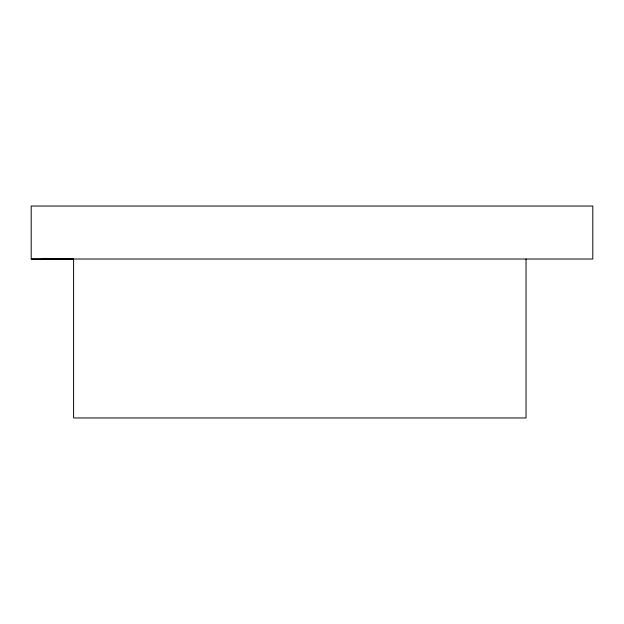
<?xml version="1.0" encoding="UTF-8"?>
<svg xmlns="http://www.w3.org/2000/svg" width="624" height="624" viewBox="0 0 624 624"><rect width="100%" height="100%" fill="white"/><g stroke="black" fill="none" stroke-linecap="round" stroke-linejoin="round"><path stroke-width="0.94" d="M31.2 259.022L592.8 259.022L592.8 206.037L31.2 206.037L31.2 259.022L73.585 259.116M41.792 259.022L73.585 259.217M526.04 259.022L526.04 417.963L73.585 417.963L73.585 259.022"/></g></svg>
